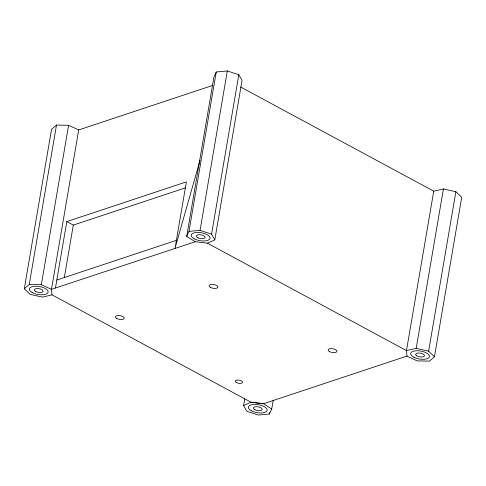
<?xml version="1.0" encoding="UTF-8"?>
<svg xmlns="http://www.w3.org/2000/svg" width="486" height="486" viewBox="0 0 486 486"><rect width="100%" height="100%" fill="white"/><g stroke="black" fill="none" stroke-linecap="round" stroke-linejoin="round"><path stroke-width="0.73" d="M433.731 191.18L406.484 350.588L406.989 356.177L417.201 360.867L429.442 361.134L434.454 356.767L461.7 197.359L455.868 191.751L443.42 188.963L433.731 191.18L240.685 87.037M244.737 398.812L243.589 405.549L246.821 411.259L258.309 415.044L269.39 414.017L271.735 409.024L263.564 403.757L251.037 402.208L51.984 294.826L42.549 297.104L30.217 294.401L24.3 288.775L51.546 129.367L56.498 125.054L68.593 125.303L78.72 129.926L212.88 85.372M24.3 288.775L29.251 284.468L56.498 125.054M434.454 356.767L428.622 351.165L416.174 348.371L406.484 350.588L207.425 243.2L195.263 241.736L51.467 289.334L41.34 284.717L68.593 125.303M78.72 129.926L51.467 289.334L51.984 294.826M55.453 288.016L66.807 221.592L186.381 181.886L175.027 248.303L200.032 160.277M64.322 277.627L73.301 225.097L185.67 187.778M195.263 241.736L186.697 236.415L213.943 77.001L216.246 71.971L227.314 70.956L238.814 74.729L242.058 80.415L214.806 239.823L207.425 243.2M186.697 236.415L188.999 231.379L216.246 71.971M188.999 231.379L200.062 230.37L227.314 70.956M214.806 239.823L211.568 234.137L238.814 74.729M269.39 414.017L269.645 412.523M271.735 409.024L273.272 400.045M416.174 348.371L443.42 188.963M428.622 351.165L455.868 191.751M243.589 405.549L251.037 402.208L263.509 403.726L406.995 356.074M56.819 280.045L176.388 240.333M29.251 284.468L41.34 284.717M200.062 230.37L211.568 234.137M66.807 221.592L73.301 225.097M236.226 382.494A3.718 1.58 9.7 0 0 242.393 382.664A3.718 1.58 9.7 0 0 237.933 380.064A3.718 1.58 9.7 0 0 236.226 382.494M329.623 351.676A4.465 1.895 9.7 0 0 336.847 351.603A4.465 1.895 9.7 0 0 331.081 348.626A4.465 1.895 9.7 0 0 329.623 351.676M116.567 318.366A4.465 1.895 9.7 0 0 124.045 318.725A4.465 1.895 9.7 0 0 118.942 315.542A4.465 1.895 9.7 0 0 116.567 318.366M210.529 287.433A4.465 1.895 9.7 0 0 217.825 287.457A4.465 1.895 9.7 0 0 212.2 284.425A4.465 1.895 9.7 0 0 210.529 287.433M32.155 292.529A9.526 4.04 9.7 0 0 47.853 292.809A9.526 4.04 9.7 0 0 36.189 286.23A9.526 4.04 9.7 0 0 32.155 292.529M414.054 357.332A9.526 4.04 9.7 0 0 429.338 357.003A9.526 4.04 9.7 0 0 416.788 350.734A9.526 4.04 9.7 0 0 414.054 357.332M194.181 238.79A9.526 4.04 9.7 0 0 209.8 238.942A9.526 4.04 9.7 0 0 197.948 232.423A9.526 4.04 9.7 0 0 194.181 238.79M251.238 410.725A9.526 4.04 9.7 0 0 266.911 410.962A9.526 4.04 9.7 0 0 255.193 404.407A9.526 4.04 9.7 0 0 251.238 410.725M35.405 291.321A4.465 1.895 9.7 0 0 42.908 291.728A4.465 1.895 9.7 0 0 37.884 288.526A4.465 1.895 9.7 0 0 35.405 291.321M198.136 237.897A4.465 1.895 9.7 0 0 205.122 237.526A4.465 1.895 9.7 0 0 198.944 234.714A4.465 1.895 9.7 0 0 198.136 237.897M416.86 355.898A4.465 1.895 9.7 0 0 424.29 356.159A4.465 1.895 9.7 0 0 419.029 353.018A4.465 1.895 9.7 0 0 416.86 355.898M254.925 409.765A4.465 1.895 9.7 0 0 262.124 409.643A4.465 1.895 9.7 0 0 256.292 406.685A4.465 1.895 9.7 0 0 254.925 409.765"/></g></svg>
